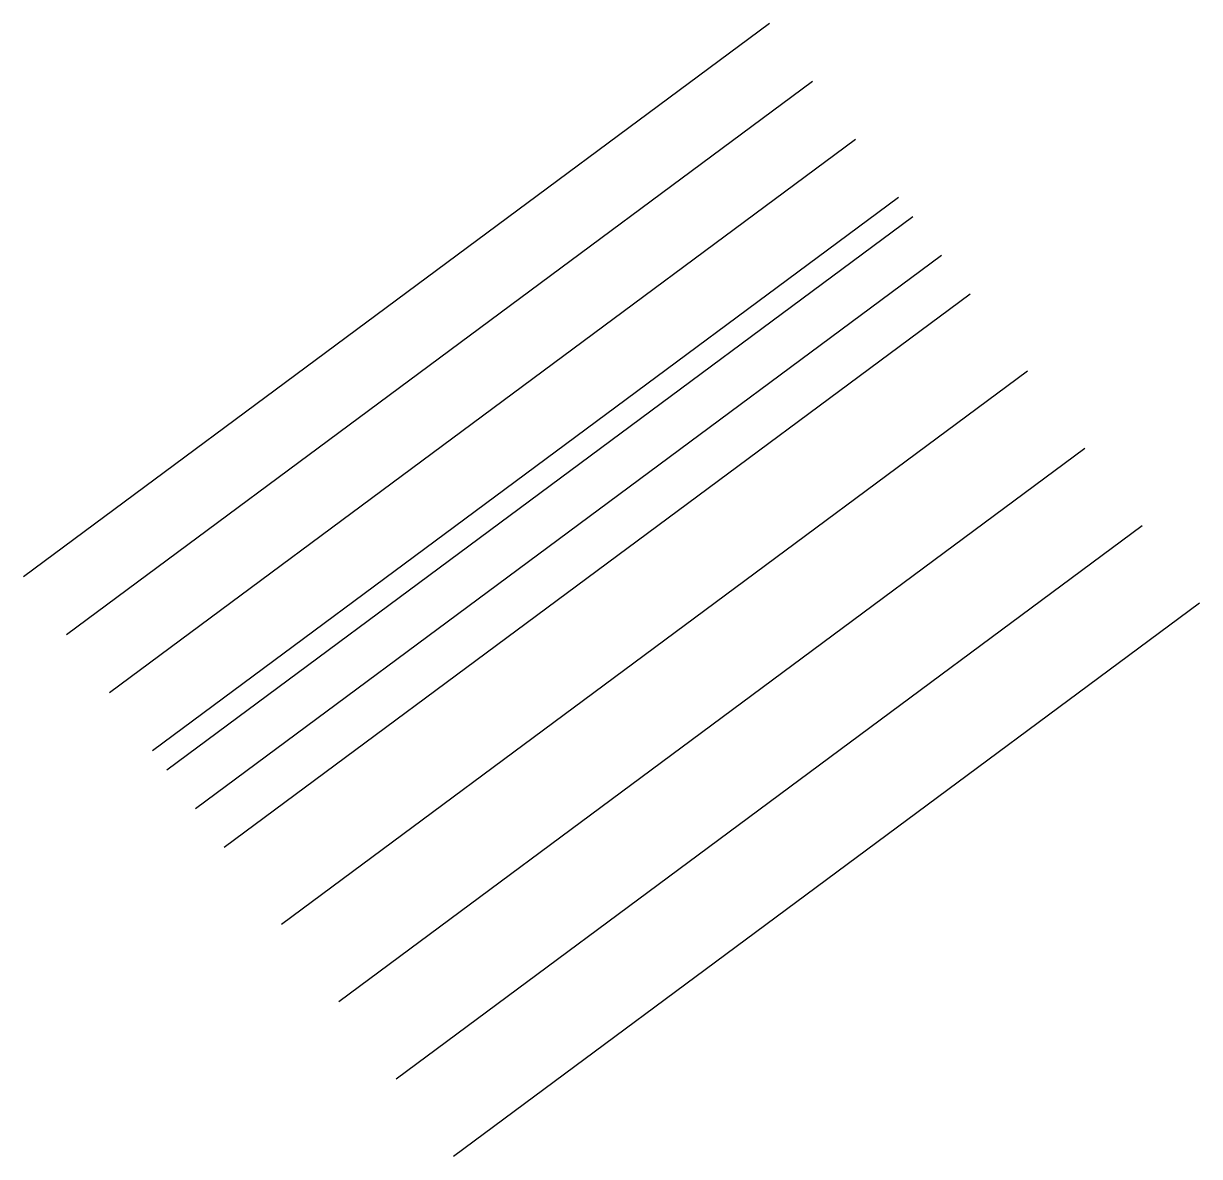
# Model space of a CAD drawing. Header units: millimetres. Extents: x -1 to 47.9, y -12.1 to 35.
import ezdxf

# ---------------------------------------------------------------- set-up
doc = ezdxf.new("R2010")
doc.units = ezdxf.units.MM
doc.header["$MEASUREMENT"] = 0
doc.layers.get('0').update_dxf_attribs({"lineweight": 25, "true_color": 0xffffff})

msp = doc.modelspace()

# ---------------------------------------------------------------- linework, layer by layer
for p, q in [((30.042, 35.031), (-0.958, 12.031)), ((31.829, 32.622), (0.829, 9.622)), ((33.617, 30.212), (2.617, 7.212)), ((35.404, 27.803), (4.404, 4.803)), ((36, 27), (5, 4)), ((37.192, 25.394), (6.192, 2.394)), ((38.383, 23.788), (7.383, 0.788)), ((40.767, 20.575), (9.767, -2.425)), ((43.15, 17.363), (12.15, -5.637)), ((45.534, 14.15), (14.534, -8.85)), ((47.917, 10.938), (16.917, -12.062))]:
    msp.add_line(p, q)

doc.saveas('drawing.dxf')
